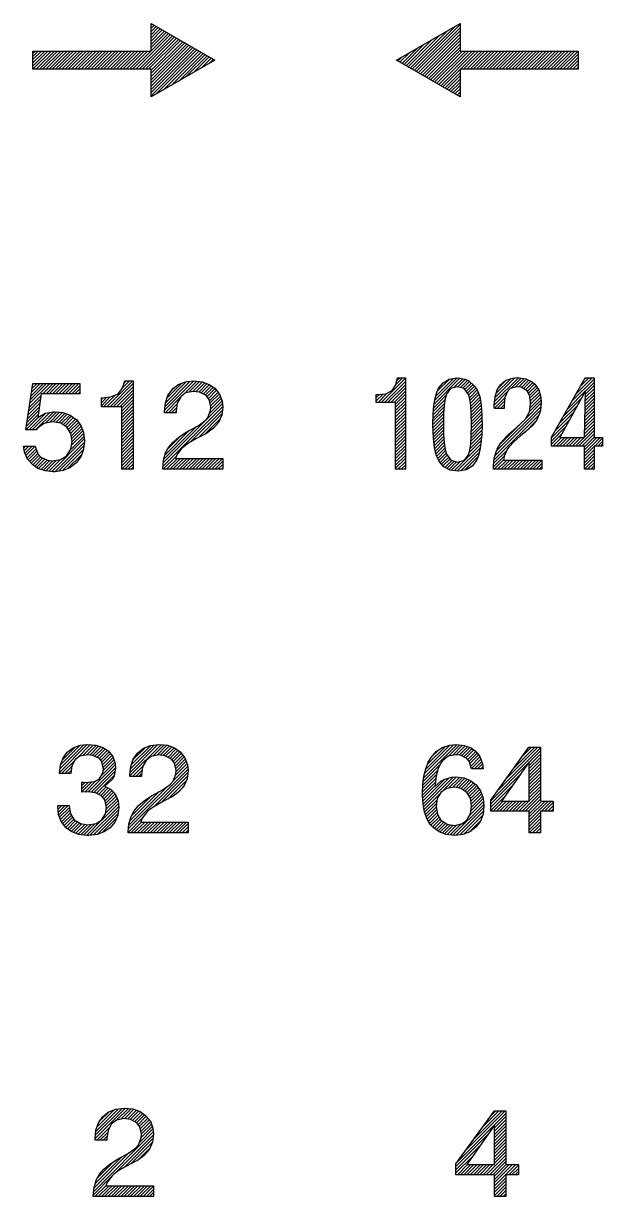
# Model space of a CAD drawing. Header units: inches. Extents: x -0.05 to 7.05, y 2.24 to 9.
# Drawn here: x -0.05 to 3.13, y 2.25 to 8.7 of the extents above; entities that cross this region are included whole.
import ezdxf

# ---------------------------------------------------------------- set-up
doc = ezdxf.new("R2010")
doc.units = ezdxf.units.IN
doc.header["$MEASUREMENT"] = 0

msp = doc.modelspace()

# ---------------------------------------------------------------- hatches: boundary and pattern name
h = msp.add_hatch()
h.set_pattern_fill('ANSI31', color=256, scale=0.1)
h.paths.add_polyline_path([(0, 8.55), (0.65, 8.55), (0.65, 8.7021), (1, 8.5), (0.65, 8.2979), (0.65, 8.45), (0, 8.45)])
h = msp.add_hatch()
h.set_pattern_fill('ANSI31', color=256, scale=0.1)
h.paths.add_polyline_path([(2.35, 8.45), (3, 8.45), (3, 8.55), (2.35, 8.55), (2.35, 8.7021), (2, 8.5), (2.35, 8.2979)])
h = msp.add_hatch()
h.set_pattern_fill('ANSI31', color=256, scale=0.1)
h.paths.add_polyline_path([(1.0441, 6.2503), (0.7139, 6.2503), (0.7139, 6.2544), (0.718, 6.3003), (0.7294, 6.3404), (0.7475, 6.3724), (0.7712, 6.3994), (0.8032, 6.4265), (0.8425, 6.4535), (0.8663, 6.4674), (0.9081, 6.4896), (0.9449, 6.5158), (0.9613, 6.5346), (0.9769, 6.5739), (0.9785, 6.5928), (0.9687, 6.6346), (0.9523, 6.6551), (0.9171, 6.6739), (0.8827, 6.6788), (0.84, 6.6698), (0.813, 6.6485), (0.7942, 6.6141), (0.7876, 6.569), (0.7876, 6.5608), (0.7237, 6.5608), (0.7237, 6.569), (0.7286, 6.6157), (0.7417, 6.6551), (0.7668, 6.6908), (0.7991, 6.7157), (0.8384, 6.7313), (0.8843, 6.7363), (0.931, 6.7313), (0.9703, 6.7173), (1.0006, 6.6968), (1.0269, 6.6641), (1.0416, 6.6256), (1.0441, 6.592), (1.0391, 6.5485), (1.0208, 6.5076), (0.9924, 6.4756), (0.9564, 6.4494), (0.94, 6.4396), (0.899, 6.4191), (0.8556, 6.3945), (0.8237, 6.3708), (0.8179, 6.365), (0.7909, 6.3298), (0.7835, 6.3101), (1.0441, 6.3101)])
h.paths.add_polyline_path([(0.5516, 6.2503), (0.4886, 6.2503), (0.4886, 6.5936), (0.3763, 6.5936), (0.3763, 6.6428), (0.4247, 6.6477), (0.4615, 6.6616), (0.4681, 6.6657), (0.4935, 6.696), (0.5049, 6.7362), (0.5516, 6.7362)])
h.paths.add_polyline_path([(0.2788, 6.3617), (0.2649, 6.3224), (0.2411, 6.2888), (0.2362, 6.2831), (0.2034, 6.2585), (0.1658, 6.2429), (0.1215, 6.2364), (0.1117, 6.2364), (0.0666, 6.2413), (0.0273, 6.2552), (-0.0014, 6.2749), (-0.0292, 6.306), (-0.0465, 6.3437), (-0.0522, 6.3765), (0.0125, 6.3765), (0.0273, 6.3355), (0.0437, 6.3175), (0.0805, 6.2995), (0.1084, 6.2962), (0.1518, 6.3036), (0.1862, 6.3249), (0.1871, 6.3257), (0.2092, 6.3601), (0.2165, 6.4035), (0.2092, 6.4478), (0.187, 6.4827), (0.1535, 6.5035), (0.11, 6.5109), (0.1092, 6.5109), (0.0666, 6.5035), (0.0584, 6.4994), (0.024, 6.474), (0.0175, 6.4666), (-0.0383, 6.4666), (0.0003, 6.7222), (0.2575, 6.7222), (0.2575, 6.6657), (0.0461, 6.6657), (0.0265, 6.5354), (0.0664, 6.558), (0.1109, 6.5666), (0.1199, 6.5666), (0.1649, 6.5617), (0.2043, 6.5477), (0.237, 6.524), (0.2387, 6.5231), (0.2641, 6.4904), (0.2788, 6.4519), (0.2837, 6.4068)])
h = msp.add_hatch()
h.set_pattern_fill('ANSI31', color=256, scale=0.1)
h.paths.add_polyline_path([(3.0391, 6.6813), (2.8982, 6.4256), (3.0334, 6.4256)], flags=16)
h.paths.add_polyline_path([(1.9953, 6.2503), (1.9953, 6.6182), (1.8888, 6.6182), (1.8888, 6.6608), (1.8953, 6.6608), (1.9412, 6.6657), (1.9756, 6.6829), (1.9969, 6.714), (2.0051, 6.7534), (2.0485, 6.7534), (2.0485, 6.2503)])
h.paths.add_polyline_path([(2.2345, 6.2929), (2.2321, 6.2978), (2.2198, 6.3249), (2.2116, 6.3593), (2.205, 6.4011), (2.2009, 6.4502), (2.2001, 6.4977), (2.2017, 6.5526), (2.2058, 6.6002), (2.2124, 6.6411), (2.2222, 6.6739), (2.2312, 6.696), (2.2558, 6.7263), (2.2894, 6.746), (2.3332, 6.7529), (2.3779, 6.746), (2.3984, 6.737), (2.4279, 6.71), (2.4434, 6.687), (2.4574, 6.651), (2.4639, 6.6174), (2.468, 6.583), (2.4697, 6.5395), (2.4705, 6.4969), (2.4688, 6.442), (2.4647, 6.3945), (2.4582, 6.3544), (2.4492, 6.3208), (2.4394, 6.2987), (2.4156, 6.2667), (2.3828, 6.247), (2.3391, 6.2402), (2.2943, 6.2462), (2.2599, 6.2634)])
h.paths.add_polyline_path([(2.5336, 6.2503), (2.5328, 6.2577), (2.5328, 6.2692), (2.5368, 6.3118), (2.5491, 6.3511), (2.5541, 6.3617), (2.5745, 6.3953), (2.6024, 6.4281), (2.6204, 6.4445), (2.6442, 6.4658), (2.6835, 6.5018), (2.7089, 6.5264), (2.7114, 6.5297), (2.731, 6.5666), (2.7376, 6.6075), (2.7376, 6.6149), (2.731, 6.6592), (2.7187, 6.6813), (2.6851, 6.7018), (2.6638, 6.7042), (2.6245, 6.6936), (2.6098, 6.6788), (2.5958, 6.6452), (2.5917, 6.601), (2.5917, 6.5952), (2.5917, 6.5846), (2.5385, 6.5846), (2.5377, 6.5936), (2.5377, 6.6026), (2.5418, 6.6493), (2.5541, 6.6878), (2.5713, 6.7149), (2.6016, 6.7394), (2.6401, 6.7517), (2.6663, 6.7542), (2.7105, 6.7485), (2.7458, 6.7313), (2.7613, 6.7181), (2.7826, 6.687), (2.7933, 6.6469), (2.7949, 6.6182), (2.7917, 6.5748), (2.7892, 6.5608), (2.772, 6.5215), (2.7671, 6.5141), (2.7458, 6.4896), (2.7089, 6.456), (2.7024, 6.4502), (2.6827, 6.4347), (2.6458, 6.4019), (2.6196, 6.3732), (2.6114, 6.3626), (2.5926, 6.3232), (2.5893, 6.3011), (2.7998, 6.3011), (2.7998, 6.2503)])
h.paths.add_polyline_path([(2.8523, 6.3781), (2.8523, 6.4265), (3.0383, 6.7526), (3.0866, 6.7526), (3.0866, 6.4256), (3.1333, 6.4256), (3.1333, 6.3781), (3.0866, 6.3781), (3.0866, 6.2503), (3.0334, 6.2503), (3.0334, 6.3781)])
h.paths.add_polyline_path([(2.4115, 6.5551), (2.4082, 6.6018), (2.4025, 6.6379), (2.3951, 6.6616), (2.3713, 6.6944), (2.3353, 6.7042), (2.2976, 6.6936), (2.2747, 6.6633), (2.2673, 6.637), (2.2624, 6.6002), (2.2591, 6.5526), (2.2583, 6.4986), (2.2591, 6.442), (2.2624, 6.3953), (2.2681, 6.3593), (2.2755, 6.3331), (2.2992, 6.3003), (2.3353, 6.2888), (2.3361, 6.2888), (2.3738, 6.2995), (2.3959, 6.329), (2.4033, 6.3544), (2.4082, 6.3904), (2.4115, 6.4379), (2.4123, 6.4961), (2.4123, 6.4986)], flags=16)
h = msp.add_hatch()
h.set_pattern_fill('ANSI31', color=256, scale=0.1)
h.paths.add_polyline_path([(0.8106, 4.6969), (0.836, 4.6641), (0.8507, 4.6256), (0.854, 4.5928), (0.8482, 4.5486), (0.8309, 4.5077), (0.8024, 4.4757), (0.7663, 4.4495), (0.7499, 4.4405), (0.7081, 4.4191), (0.6647, 4.3946), (0.6328, 4.3708), (0.627, 4.3651), (0.6, 4.3307), (0.5926, 4.3102), (0.854, 4.3102), (0.854, 4.2504), (0.523, 4.2504), (0.523, 4.2545), (0.5271, 4.3003), (0.5394, 4.3405), (0.5574, 4.3724), (0.5803, 4.4003), (0.6123, 4.4265), (0.6516, 4.4536), (0.6762, 4.4675), (0.7172, 4.4896), (0.7548, 4.5158), (0.7712, 4.5347), (0.786, 4.574), (0.7876, 4.5928), (0.7778, 4.6346), (0.7614, 4.6551), (0.7262, 4.674), (0.6918, 4.6789), (0.6491, 4.6699), (0.6221, 4.6486), (0.6033, 4.6141), (0.5967, 4.5691), (0.5967, 4.5609), (0.5336, 4.5609), (0.5336, 4.5691), (0.5377, 4.6158), (0.5516, 4.6551), (0.5748, 4.6893), (0.609, 4.7166), (0.6475, 4.7313), (0.6933, 4.7363), (0.7401, 4.7321), (0.7794, 4.7182)])
h.paths.add_polyline_path([(0.414, 4.7018), (0.4394, 4.6707), (0.4525, 4.6314), (0.4542, 4.6068), (0.4468, 4.5625), (0.4394, 4.547), (0.4091, 4.5175), (0.3935, 4.5093), (0.432, 4.4872), (0.4525, 4.465), (0.4681, 4.4273), (0.4722, 4.3905), (0.4673, 4.3462), (0.4509, 4.3085), (0.4255, 4.2782), (0.3927, 4.2561), (0.3534, 4.2422), (0.3075, 4.2364), (0.2985, 4.2364), (0.2526, 4.2414), (0.2141, 4.2553), (0.1793, 4.2805), (0.1805, 4.2807), (0.1559, 4.3126), (0.1412, 4.3511), (0.1363, 4.397), (0.1363, 4.4019), (0.1993, 4.4019), (0.2067, 4.3561), (0.2272, 4.3225), (0.2608, 4.3012), (0.3026, 4.2946), (0.3476, 4.302), (0.378, 4.32), (0.3993, 4.3544), (0.405, 4.3905), (0.3952, 4.4323), (0.378, 4.4536), (0.3435, 4.4708), (0.3026, 4.4757), (0.2682, 4.4739), (0.2682, 4.5289), (0.2772, 4.5289), (0.2895, 4.5281), (0.3378, 4.5339), (0.364, 4.5461), (0.3845, 4.5789), (0.3878, 4.6035), (0.3771, 4.6453), (0.3657, 4.66), (0.3296, 4.6764), (0.3026, 4.6797), (0.2583, 4.6715), (0.2329, 4.6535), (0.2141, 4.6199), (0.2092, 4.5765), (0.1466, 4.5765), (0.1518, 4.6256), (0.1666, 4.6641), (0.1879, 4.6936), (0.2206, 4.7182), (0.26, 4.7329), (0.2985, 4.7362), (0.346, 4.7321), (0.3861, 4.7198)])
h = msp.add_hatch()
h.set_pattern_fill('ANSI31', color=256, scale=0.1)
h.paths.add_polyline_path([(2.7302, 4.642), (2.577, 4.4257), (2.7302, 4.4257)], flags=16)
h.paths.add_polyline_path([(2.2517, 4.7207), (2.2911, 4.7329), (2.3255, 4.7362), (2.3722, 4.7313), (2.4107, 4.7174), (2.4328, 4.7018), (2.4582, 4.6707), (2.4729, 4.6305), (2.477, 4.6027), (2.4123, 4.6027), (2.4, 4.6453), (2.3869, 4.66), (2.3517, 4.6772), (2.3255, 4.6797), (2.2845, 4.6715), (2.2525, 4.6469), (2.2444, 4.6363), (2.2296, 4.6043), (2.2181, 4.5642), (2.2124, 4.5142), (2.2116, 4.5052), (2.2435, 4.5347), (2.2616, 4.5445), (2.3025, 4.5568), (2.3263, 4.5584), (2.3713, 4.5527), (2.409, 4.5371), (2.4385, 4.5142), (2.4623, 4.4814), (2.4762, 4.4421), (2.4811, 4.3987), (2.4762, 4.3536), (2.4615, 4.3151), (2.4361, 4.2823), (2.4361, 4.2815), (2.4033, 4.2569), (2.364, 4.2414), (2.3185, 4.2363), (2.2722, 4.2414), (2.2337, 4.2561), (2.2009, 4.2799), (2.1878, 4.2954), (2.1682, 4.3266), (2.1542, 4.3643), (2.146, 4.4077), (2.1428, 4.4568), (2.1428, 4.4642), (2.1444, 4.5158), (2.151, 4.5617), (2.1608, 4.6027), (2.1747, 4.6387), (2.1903, 4.6658), (2.2181, 4.6977)])
h.paths.add_polyline_path([(2.7286, 4.7223), (2.7917, 4.7223), (2.7917, 4.4257), (2.8613, 4.4257), (2.8613, 4.37), (2.7917, 4.37), (2.7917, 4.2504), (2.7294, 4.2504), (2.7294, 4.37), (2.518, 4.37), (2.518, 4.4306)])
h.paths.add_polyline_path([(2.4131, 4.3978), (2.4066, 4.4421), (2.3877, 4.4732), (2.3533, 4.4953), (2.3189, 4.5011), (2.2747, 4.4937), (2.2444, 4.4732), (2.2239, 4.4396), (2.2173, 4.397), (2.2247, 4.3528), (2.2444, 4.32), (2.2788, 4.2979), (2.3173, 4.2913), (2.3591, 4.3003), (2.3869, 4.3208), (2.4074, 4.3552)], flags=16)
h = msp.add_hatch()
h.set_pattern_fill('ANSI31', color=256, scale=0.1)
h.paths.add_polyline_path([(0.55, 2.7322), (0.5893, 2.7183), (0.6197, 2.6969), (0.6459, 2.6642), (0.6598, 2.6257), (0.6631, 2.5929), (0.6573, 2.5487), (0.64, 2.5078), (0.6115, 2.4757), (0.5754, 2.4495), (0.559, 2.4405), (0.5181, 2.4192), (0.4738, 2.3946), (0.4427, 2.3709), (0.4361, 2.3651), (0.4099, 2.3307), (0.4017, 2.3102), (0.6631, 2.3102), (0.6631, 2.2504), (0.3321, 2.2504), (0.3321, 2.2545), (0.3362, 2.3004), (0.3485, 2.3405), (0.3665, 2.3733), (0.3894, 2.4004), (0.4214, 2.4266), (0.4615, 2.4536), (0.4853, 2.4675), (0.5263, 2.4897), (0.5639, 2.5159), (0.5803, 2.5347), (0.5959, 2.5741), (0.5975, 2.5929), (0.5877, 2.6347), (0.5713, 2.6552), (0.5361, 2.674), (0.5009, 2.6789), (0.4591, 2.6699), (0.4312, 2.6486), (0.4132, 2.6142), (0.4058, 2.5691), (0.4058, 2.5609), (0.3427, 2.5609), (0.3427, 2.5691), (0.3468, 2.6158), (0.3607, 2.6552), (0.3851, 2.6912), (0.4181, 2.7166), (0.4566, 2.7314), (0.5028, 2.7364)])
h = msp.add_hatch()
h.set_pattern_fill('ANSI31', color=256, scale=0.1)
h.paths.add_polyline_path([(2.5385, 2.7223), (2.6016, 2.7223), (2.6016, 2.4258), (2.6704, 2.4258), (2.6704, 2.37), (2.6016, 2.37), (2.6016, 2.2504), (2.5393, 2.2504), (2.5393, 2.37), (2.3271, 2.37), (2.3271, 2.4307)])
h.paths.add_polyline_path([(2.5393, 2.6421), (2.3861, 2.4258), (2.5393, 2.4258)], flags=16)

# ---------------------------------------------------------------- linework, layer by layer
for points in [[(0, 8.55), (0.65, 8.55), (0.65, 8.7021), (1, 8.5), (0.65, 8.2979), (0.65, 8.45), (0, 8.45)], [(3, 8.45), (2.35, 8.45), (2.35, 8.2979), (2, 8.5), (2.35, 8.7021), (2.35, 8.55), (3, 8.55)], [(0.2788, 6.3617), (0.2649, 6.3224), (0.2411, 6.2888), (0.2362, 6.2831), (0.2034, 6.2585), (0.1658, 6.2429), (0.1215, 6.2364), (0.1117, 6.2364), (0.0666, 6.2413), (0.0273, 6.2552), (-0.0014, 6.2749), (-0.0292, 6.306), (-0.0465, 6.3437), (-0.0522, 6.3765), (0.0125, 6.3765), (0.0273, 6.3355), (0.0437, 6.3175), (0.0805, 6.2995), (0.1084, 6.2962), (0.1518, 6.3036), (0.1862, 6.3249), (0.1871, 6.3257), (0.2092, 6.3601), (0.2165, 6.4035), (0.2092, 6.4478), (0.187, 6.4827), (0.1535, 6.5035), (0.11, 6.5109), (0.1092, 6.5109), (0.0666, 6.5035), (0.0584, 6.4994), (0.024, 6.474), (0.0175, 6.4666), (-0.0383, 6.4666), (0.0003, 6.7222), (0.2575, 6.7222), (0.2575, 6.6657), (0.0461, 6.6657), (0.0265, 6.5354), (0.0664, 6.558), (0.1109, 6.5666), (0.1199, 6.5666), (0.1649, 6.5617), (0.2043, 6.5477), (0.237, 6.524), (0.2387, 6.5231), (0.2641, 6.4904), (0.2788, 6.4519), (0.2837, 6.4068)], [(0.5516, 6.2503), (0.4886, 6.2503), (0.4886, 6.5936), (0.3763, 6.5936), (0.3763, 6.6428), (0.4247, 6.6477), (0.4615, 6.6616), (0.4681, 6.6657), (0.4935, 6.696), (0.5049, 6.7362), (0.5516, 6.7362)], [(1.0441, 6.2503), (0.7139, 6.2503), (0.7139, 6.2544), (0.718, 6.3003), (0.7294, 6.3404), (0.7475, 6.3724), (0.7712, 6.3994), (0.8032, 6.4265), (0.8425, 6.4535), (0.8663, 6.4674), (0.9081, 6.4896), (0.9449, 6.5158), (0.9613, 6.5346), (0.9769, 6.5739), (0.9785, 6.5928), (0.9687, 6.6346), (0.9523, 6.6551), (0.9171, 6.6739), (0.8827, 6.6788), (0.84, 6.6698), (0.813, 6.6485), (0.7942, 6.6141), (0.7876, 6.569), (0.7876, 6.5608), (0.7237, 6.5608), (0.7237, 6.569), (0.7286, 6.6157), (0.7417, 6.6551), (0.7668, 6.6908), (0.7991, 6.7157), (0.8384, 6.7313), (0.8843, 6.7363), (0.931, 6.7313), (0.9703, 6.7173), (1.0006, 6.6968), (1.0269, 6.6641), (1.0416, 6.6256), (1.0441, 6.592), (1.0391, 6.5485), (1.0208, 6.5076), (0.9924, 6.4756), (0.9564, 6.4494), (0.94, 6.4396), (0.899, 6.4191), (0.8556, 6.3945), (0.8237, 6.3708), (0.8179, 6.365), (0.7909, 6.3298), (0.7835, 6.3101), (1.0441, 6.3101)], [(1.9953, 6.2503), (1.9953, 6.6182), (1.8888, 6.6182), (1.8888, 6.6608), (1.8953, 6.6608), (1.9412, 6.6657), (1.9756, 6.6829), (1.9969, 6.714), (2.0051, 6.7534), (2.0485, 6.7534), (2.0485, 6.2503)], [(2.2345, 6.2929), (2.2321, 6.2978), (2.2198, 6.3249), (2.2116, 6.3593), (2.205, 6.4011), (2.2009, 6.4502), (2.2001, 6.4977), (2.2017, 6.5526), (2.2058, 6.6002), (2.2124, 6.6411), (2.2222, 6.6739), (2.2312, 6.696), (2.2558, 6.7263), (2.2894, 6.746), (2.3332, 6.7529), (2.3779, 6.746), (2.3984, 6.737), (2.4279, 6.71), (2.4434, 6.687), (2.4574, 6.651), (2.4639, 6.6174), (2.468, 6.583), (2.4697, 6.5395), (2.4705, 6.4969), (2.4688, 6.442), (2.4647, 6.3945), (2.4582, 6.3544), (2.4492, 6.3208), (2.4394, 6.2987), (2.4156, 6.2667), (2.3828, 6.247), (2.3391, 6.2402), (2.2943, 6.2462), (2.2599, 6.2634)], [(2.5336, 6.2503), (2.5328, 6.2577), (2.5328, 6.2692), (2.5368, 6.3118), (2.5491, 6.3511), (2.5541, 6.3617), (2.5745, 6.3953), (2.6024, 6.4281), (2.6204, 6.4445), (2.6442, 6.4658), (2.6835, 6.5018), (2.7089, 6.5264), (2.7114, 6.5297), (2.731, 6.5666), (2.7376, 6.6075), (2.7376, 6.6149), (2.731, 6.6592), (2.7187, 6.6813), (2.6851, 6.7018), (2.6638, 6.7042), (2.6245, 6.6936), (2.6098, 6.6788), (2.5958, 6.6452), (2.5917, 6.601), (2.5917, 6.5952), (2.5917, 6.5846), (2.5385, 6.5846), (2.5377, 6.5936), (2.5377, 6.6026), (2.5418, 6.6493), (2.5541, 6.6878), (2.5713, 6.7149), (2.6016, 6.7394), (2.6401, 6.7517), (2.6663, 6.7542), (2.7105, 6.7485), (2.7458, 6.7313), (2.7613, 6.7181), (2.7826, 6.687), (2.7933, 6.6469), (2.7949, 6.6182), (2.7917, 6.5748), (2.7892, 6.5608), (2.772, 6.5215), (2.7671, 6.5141), (2.7458, 6.4896), (2.7089, 6.456), (2.7024, 6.4502), (2.6827, 6.4347), (2.6458, 6.4019), (2.6196, 6.3732), (2.6114, 6.3626), (2.5926, 6.3232), (2.5893, 6.3011), (2.7998, 6.3011), (2.7998, 6.2503)], [(2.8523, 6.3781), (2.8523, 6.4265), (3.0383, 6.7526), (3.0866, 6.7526), (3.0866, 6.4256), (3.1333, 6.4256), (3.1333, 6.3781), (3.0866, 6.3781), (3.0866, 6.2503), (3.0334, 6.2503), (3.0334, 6.3781)], [(2.4115, 6.5551), (2.4082, 6.6018), (2.4025, 6.6379), (2.3951, 6.6616), (2.3713, 6.6944), (2.3353, 6.7042), (2.2976, 6.6936), (2.2747, 6.6633), (2.2673, 6.637), (2.2624, 6.6002), (2.2591, 6.5526), (2.2583, 6.4986), (2.2591, 6.442), (2.2624, 6.3953), (2.2681, 6.3593), (2.2755, 6.3331), (2.2992, 6.3003), (2.3353, 6.2888), (2.3361, 6.2888), (2.3738, 6.2995), (2.3959, 6.329), (2.4033, 6.3544), (2.4082, 6.3904), (2.4115, 6.4379), (2.4123, 6.4961), (2.4123, 6.4986)], [(3.0391, 6.6813), (2.8982, 6.4256), (3.0334, 6.4256)], [(0.414, 4.7018), (0.4394, 4.6707), (0.4525, 4.6314), (0.4542, 4.6068), (0.4468, 4.5625), (0.4394, 4.547), (0.4091, 4.5175), (0.3935, 4.5093), (0.432, 4.4872), (0.4525, 4.465), (0.4681, 4.4273), (0.4722, 4.3905), (0.4673, 4.3462), (0.4509, 4.3085), (0.4255, 4.2782), (0.3927, 4.2561), (0.3534, 4.2422), (0.3075, 4.2364), (0.2985, 4.2364), (0.2526, 4.2414), (0.2141, 4.2553), (0.1793, 4.2805), (0.1805, 4.2807), (0.1559, 4.3126), (0.1412, 4.3511), (0.1363, 4.397), (0.1363, 4.4019), (0.1993, 4.4019), (0.2067, 4.3561), (0.2272, 4.3225), (0.2608, 4.3012), (0.3026, 4.2946), (0.3476, 4.302), (0.378, 4.32), (0.3993, 4.3544), (0.405, 4.3905), (0.3952, 4.4323), (0.378, 4.4536), (0.3435, 4.4708), (0.3026, 4.4757), (0.2682, 4.4739), (0.2682, 4.5289), (0.2772, 4.5289), (0.2895, 4.5281), (0.3378, 4.5339), (0.364, 4.5461), (0.3845, 4.5789), (0.3878, 4.6035), (0.3771, 4.6453), (0.3657, 4.66), (0.3296, 4.6764), (0.3026, 4.6797), (0.2583, 4.6715), (0.2329, 4.6535), (0.2141, 4.6199), (0.2092, 4.5765), (0.1466, 4.5765), (0.1518, 4.6256), (0.1666, 4.6641), (0.1879, 4.6936), (0.2206, 4.7182), (0.26, 4.7329), (0.2985, 4.7362), (0.346, 4.7321), (0.3861, 4.7198)], [(0.8106, 4.6969), (0.836, 4.6641), (0.8507, 4.6256), (0.854, 4.5928), (0.8482, 4.5486), (0.8309, 4.5077), (0.8024, 4.4757), (0.7663, 4.4495), (0.7499, 4.4405), (0.7081, 4.4191), (0.6647, 4.3946), (0.6328, 4.3708), (0.627, 4.3651), (0.6, 4.3307), (0.5926, 4.3102), (0.854, 4.3102), (0.854, 4.2504), (0.523, 4.2504), (0.523, 4.2545), (0.5271, 4.3003), (0.5394, 4.3405), (0.5574, 4.3724), (0.5803, 4.4003), (0.6123, 4.4265), (0.6516, 4.4536), (0.6762, 4.4675), (0.7172, 4.4896), (0.7548, 4.5158), (0.7712, 4.5347), (0.786, 4.574), (0.7876, 4.5928), (0.7778, 4.6346), (0.7614, 4.6551), (0.7262, 4.674), (0.6918, 4.6789), (0.6491, 4.6699), (0.6221, 4.6486), (0.6033, 4.6141), (0.5967, 4.5691), (0.5967, 4.5609), (0.5336, 4.5609), (0.5336, 4.5691), (0.5377, 4.6158), (0.5516, 4.6551), (0.5748, 4.6893), (0.609, 4.7166), (0.6475, 4.7313), (0.6933, 4.7363), (0.7401, 4.7321), (0.7794, 4.7182)], [(2.2517, 4.7207), (2.2911, 4.7329), (2.3255, 4.7362), (2.3722, 4.7313), (2.4107, 4.7174), (2.4328, 4.7018), (2.4582, 4.6707), (2.4729, 4.6305), (2.477, 4.6027), (2.4123, 4.6027), (2.4, 4.6453), (2.3869, 4.66), (2.3517, 4.6772), (2.3255, 4.6797), (2.2845, 4.6715), (2.2525, 4.6469), (2.2444, 4.6363), (2.2296, 4.6043), (2.2181, 4.5642), (2.2124, 4.5142), (2.2116, 4.5052), (2.2435, 4.5347), (2.2616, 4.5445), (2.3025, 4.5568), (2.3263, 4.5584), (2.3713, 4.5527), (2.409, 4.5371), (2.4385, 4.5142), (2.4623, 4.4814), (2.4762, 4.4421), (2.4811, 4.3987), (2.4762, 4.3536), (2.4615, 4.3151), (2.4361, 4.2823), (2.4361, 4.2815), (2.4033, 4.2569), (2.364, 4.2414), (2.3185, 4.2363), (2.2722, 4.2414), (2.2337, 4.2561), (2.2009, 4.2799), (2.1878, 4.2954), (2.1682, 4.3266), (2.1542, 4.3643), (2.146, 4.4077), (2.1428, 4.4568), (2.1428, 4.4642), (2.1444, 4.5158), (2.151, 4.5617), (2.1608, 4.6027), (2.1747, 4.6387), (2.1903, 4.6658), (2.2181, 4.6977)], [(2.7286, 4.7223), (2.7917, 4.7223), (2.7917, 4.4257), (2.8613, 4.4257), (2.8613, 4.37), (2.7917, 4.37), (2.7917, 4.2504), (2.7294, 4.2504), (2.7294, 4.37), (2.518, 4.37), (2.518, 4.4306)], [(2.7302, 4.642), (2.577, 4.4257), (2.7302, 4.4257)], [(2.4131, 4.3978), (2.4066, 4.4421), (2.3877, 4.4732), (2.3533, 4.4953), (2.3189, 4.5011), (2.2747, 4.4937), (2.2444, 4.4732), (2.2239, 4.4396), (2.2173, 4.397), (2.2247, 4.3528), (2.2444, 4.32), (2.2788, 4.2979), (2.3173, 4.2913), (2.3591, 4.3003), (2.3869, 4.3208), (2.4074, 4.3552)], [(0.55, 2.7322), (0.5893, 2.7183), (0.6197, 2.6969), (0.6459, 2.6642), (0.6598, 2.6257), (0.6631, 2.5929), (0.6573, 2.5487), (0.64, 2.5078), (0.6115, 2.4757), (0.5754, 2.4495), (0.559, 2.4405), (0.5181, 2.4192), (0.4738, 2.3946), (0.4427, 2.3709), (0.4361, 2.3651), (0.4099, 2.3307), (0.4017, 2.3102), (0.6631, 2.3102), (0.6631, 2.2504), (0.3321, 2.2504), (0.3321, 2.2545), (0.3362, 2.3004), (0.3485, 2.3405), (0.3665, 2.3733), (0.3894, 2.4004), (0.4214, 2.4266), (0.4615, 2.4536), (0.4853, 2.4675), (0.5263, 2.4897), (0.5639, 2.5159), (0.5803, 2.5347), (0.5959, 2.5741), (0.5975, 2.5929), (0.5877, 2.6347), (0.5713, 2.6552), (0.5361, 2.674), (0.5009, 2.6789), (0.4591, 2.6699), (0.4312, 2.6486), (0.4132, 2.6142), (0.4058, 2.5691), (0.4058, 2.5609), (0.3427, 2.5609), (0.3427, 2.5691), (0.3468, 2.6158), (0.3607, 2.6552), (0.3851, 2.6912), (0.4181, 2.7166), (0.4566, 2.7314), (0.5028, 2.7364)], [(2.5385, 2.7223), (2.6016, 2.7223), (2.6016, 2.4258), (2.6704, 2.4258), (2.6704, 2.37), (2.6016, 2.37), (2.6016, 2.2504), (2.5393, 2.2504), (2.5393, 2.37), (2.3271, 2.37), (2.3271, 2.4307)], [(2.5393, 2.6421), (2.3861, 2.4258), (2.5393, 2.4258)]]:
    msp.add_lwpolyline(points, close=True)

doc.saveas('drawing.dxf')
